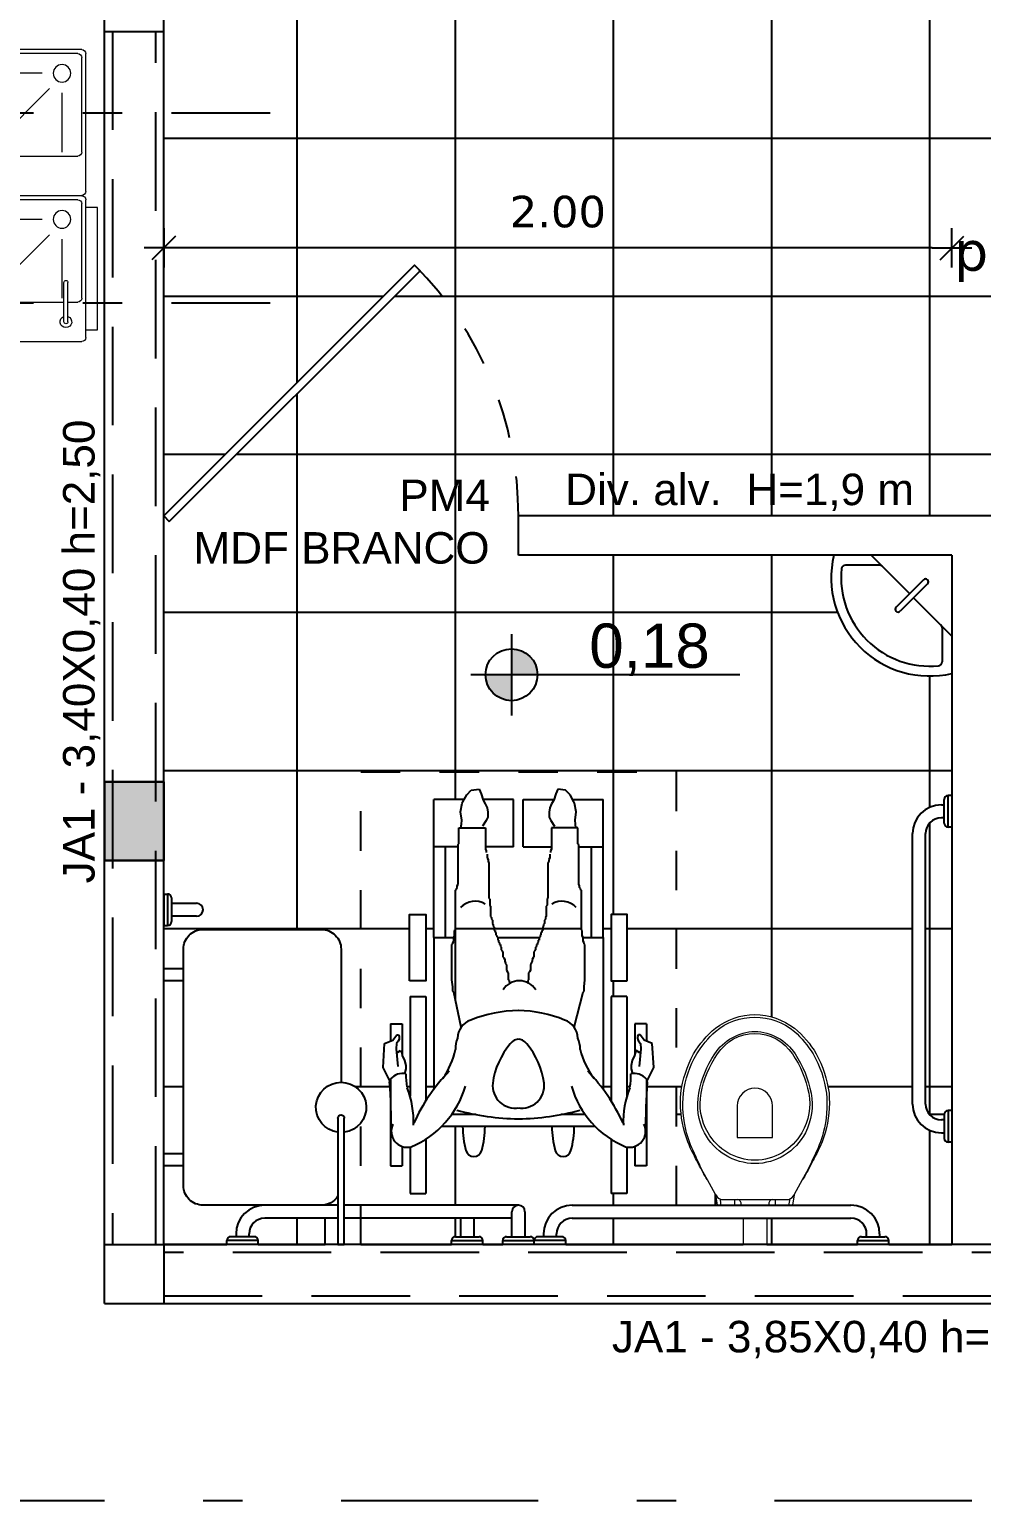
# Model space of a CAD drawing. Header units: inches. Extents: x -64 to 509, y -100 to 268.
# Drawn here: x -8.996 to -6.58, y 2.3 to 6.036 of the extents above; entities that cross this region are included whole.
import ezdxf
from ezdxf.enums import TextEntityAlignment as Align

# ---------------------------------------------------------------- set-up
doc = ezdxf.new("R2010")
doc.units = ezdxf.units.IN
doc.header["$MEASUREMENT"] = 0
doc.header["$PDMODE"] = 35
for name, pattern in [('DASHDOT', [1, 0.5, -0.25, 0, -0.25]), ('DASHDOT2', [0.5, 0.25, -0.125, 0, -0.125]), ('DASHDOTX2', [2, 1, -0.5, 0, -0.5]), ('HIDDEN', [0.375, 0.25, -0.125]), ('HIDDEN2', [0.1875, 0.125, -0.0625])]:
    doc.linetypes.add(name, pattern=pattern)
for name, color, linetype in [('A-01', 1, 'Continuous'), ('ARQ-CTA-1_050', 1, 'Continuous'), ('ARQ_PISO', 7, 'Continuous'), ('ARQ_REBOCO', 4, 'Continuous'), ('BL-SAN-01', 1, 'Continuous'), ('COBOGO', 2, 'Continuous'), ('EQUIP', 3, 'Continuous'), ('ESQUADRIA', 2, 'Continuous'), ('Nivel', 2, 'Continuous'), ('PROJ COBERTA', 8, 'DASHDOTX2'), ('PROJEÇÃO', 8, 'HIDDEN'), ('TXAMB', 2, 'Continuous')]:
    doc.layers.add(name, color=color, linetype=linetype)
for name, color, linetype, lineweight in [('BANHEIRO', 1, 'Continuous', 20), ('FO-Hachuras dos pilares', 9, 'Continuous', 5), ('FO-Pilares', 4, 'Continuous', 30), ('HAT', 8, 'Continuous', 15)]:
    doc.layers.add(name, color=color, linetype=linetype, lineweight=lineweight)
doc.styles.add('AMB100', font='verdana.ttf')
doc.styles.add('ARIAL', font='arial.ttf')
doc.styles.add('FNDE Texto Cota 0050', font='verdana.ttf', dxfattribs={"height": 0.08})
doc.styles.add('ROMANS', font='arial.ttf')
doc.dimstyles.new('FNDE 1-0050', dxfattribs={"dimscale": 5, "dimtxt": 0.08, "dimasz": 0.01, "dimexe": 0.15, "dimexo": 0.15, "dimgap": 0.01, "dimtad": 1, "dimzin": 1, "dimdsep": 46, "dimtxsty": 'FNDE Texto Cota 0050', "dimblk": 'tic', "dimcen": 0.015, "dimdle": 0.15, "dimse1": 1, "dimse2": 1, "dimclrd": 251, "dimclre": 251, "dimclrt": 256, "dimaunit": 1, "dimadec": 3, "dimazin": 0, "dimtfac": 1, "dimtix": 1, "dimtmove": 2, "dimatfit": 3, "dimldrblk": 'tic', "dimfxl": 0.15, "dimtvp": 1, "dimtolj": 1, "dimtzin": 0, "dimarcsym": 0})
pattern_1 = [(90, (-4.705, 2.95037), (-0.40125, 6e-17), []), (180, (-4.705, 2.95037), (-6e-17, -0.40125), [])]

# ---------------------------------------------------------------- blocks, each defined once
blk = doc.blocks.new('Chuveiro')
for p, q in [((-0.3926, 0.01), (0, 0.01)), ((0, 0.01), (0, -0.01)), ((0, -0.01), (-0.3926, -0.01))]:
    blk.add_line(p, q)
for centre, radius, start, end in [((-0.4259, 0), 0.078, 7.3661, 352.6339), ((-0.3926, 0), 0.01, 90, 270)]:
    blk.add_arc(centre, radius, start, end)
blk = doc.blocks.new('tic')
at = {"color": 251}
for p, q in [((0, -1), (0, 1)), ((-1, 0), (1, 0))]:
    blk.add_line(p, q, dxfattribs=at)
blk.add_line((-0.6, -0.6), (0.6, 0.6))
blk = doc.blocks.new('*D211')
at = {"layer": 'ARQ-CTA-1_050', "color": 251, "lineweight": -2, "transparency": 16777216}
blk.add_line((-9.6434, 4.8504), (-9.6434, 6.2504), dxfattribs=at)
at = {"layer": 'DEFPOINTS', "color": 0, "transparency": 16777216}
for p in [(-9.6434, 6.3004), (-8.6875, 6.3004), (-9.2075, 4.8004)]:
    blk.add_point(p, dxfattribs=at)
at = {"layer": 'ARQ-CTA-1_050', "color": 251, "lineweight": -2, "transparency": 16777216, "xscale": 0.05, "yscale": 0.05, "zscale": 0.05}
for p, rotation in [((-9.6434, 6.3004), 90), ((-9.6434, 4.8004), 270)]:
    blk.add_blockref('tic', p, dxfattribs=dict(at, rotation=rotation))
at = {"layer": 'ARQ-CTA-1_050', "transparency": 16777216, "insert": (-9.735, 5.5504), "char_height": 0.08, "attachment_point": 5, "rotation": 90, "style": 'FNDE Texto Cota 0050'}
blk.add_mtext('\\A1;1.50', dxfattribs=at)
blk = doc.blocks.new('*D213')
at = {"layer": 'ARQ-CTA-1_050', "color": 251, "lineweight": -2, "transparency": 16777216}
blk.add_line((-9.9178, 3.0004), (-9.9178, 6.2504), dxfattribs=at)
at = {"layer": 'DEFPOINTS', "color": 0, "transparency": 16777216}
for p in [(-9.9178, 6.3004), (-8.7852, 6.3004), (-9.2601, 2.9504)]:
    blk.add_point(p, dxfattribs=at)
at = {"layer": 'ARQ-CTA-1_050', "color": 251, "lineweight": -2, "transparency": 16777216, "xscale": 0.05, "yscale": 0.05, "zscale": 0.05}
for p, rotation in [((-9.9178, 6.3004), 90), ((-9.9178, 2.9504), 270)]:
    blk.add_blockref('tic', p, dxfattribs=dict(at, rotation=rotation))
at = {"layer": 'ARQ-CTA-1_050', "transparency": 16777216, "insert": (-10.0095, 4.6254), "char_height": 0.08, "attachment_point": 5, "rotation": 90, "style": 'FNDE Texto Cota 0050'}
blk.add_mtext('\\A1;3.35', dxfattribs=at)
blk = doc.blocks.new('corte')
at = {"layer": 'A-01', "color": 4, "linetype": 'DASHDOT2', "ltscale": 2}
blk.add_line((0, -6.1383), (0, -0.4904), dxfattribs=at)
blk = doc.blocks.new('COTA')
at = {"layer": 'HAT'}
h = blk.add_hatch(color=256, dxfattribs=at)
h.paths.add_polyline_path([(0.2256, 0, 0.414214), (0.1378, 0.0878), (0.1378, 0)])
h.paths.add_polyline_path([(0.1378, 0), (0.05, 0, 0.414214), (0.1378, -0.0878)])
at = {"layer": 'Nivel'}
for p, q in [((0.1378, 0.1378), (0.1378, -0.1378)), ((0.9105, 0), (0, 0))]:
    blk.add_line(p, q, dxfattribs=at)
blk.add_circle((0.1378, 0), 0.0878, dxfattribs=at)
blk = doc.blocks.new('A$C164B22D6')
for p, q in [((-0.35, 0.27), (0, 0.27)), ((0.021, 0.27), (0.371, 0.27)), ((-0.36, 0.01), (-0.36, 0.26)), ((-0.35, 0.02), (-0.35, 0.25)), ((-0.34, 0.26), (-0.1, 0.26)), ((-0.3, 0.11), (-0.3, 0.25)), ((-0.1196, 0.233), (-0.261, 0.0916)), ((-0.09, 0.25), (-0.09, 0.02)), ((-0.07, 0.2286), (-0.07, 0.2114)), ((-0.0687, 0.2296), (-0.0534, 0.2245)), ((0.01, 0.26), (0.01, 0.01)), ((0.011, 0.01), (0.011, 0.26)), ((0.021, 0.02), (0.021, 0.25)), ((0.031, 0.26), (0.271, 0.26)), ((0.071, 0.11), (0.071, 0.25)), ((0.2514, 0.233), (0.11, 0.0916)), ((0.281, 0.25), (0.281, 0.055)), ((0.301, 0.2286), (0.301, 0.2114)), ((0.3023, 0.2296), (0.3176, 0.2245)), ((0.381, 0.26), (0.381, 0.01)), ((-0.0534, 0.2155), (-0.0687, 0.2104)), ((0.3176, 0.2155), (0.3023, 0.2104)), ((-0.1, 0.06), (-0.25, 0.06)), ((0.271, 0.06), (0.121, 0.06)), ((0.331, 0.055), (0.231, 0.055)), ((0.331, 0.045), (0.231, 0.045)), ((0.281, 0.045), (0.281, 0.02)), ((0, 0), (-0.35, 0)), ((-0.1, 0.01), (-0.34, 0.01)), ((0.041, 0), (0.021, 0)), ((0.271, 0.01), (0.031, 0.01)), ((0.041, -0.03), (0.041, 0)), ((0.351, 0), (0.041, 0)), ((0.371, 0), (0.351, 0)), ((0.351, 0), (0.351, -0.03)), ((0.351, -0.03), (0.041, -0.03))]:
    blk.add_line(p, q)
for centre, radius in [((-0.04, 0.22), 0.0142), ((-0.04, 0.22), 0.00596), ((0.331, 0.22), 0.0142), ((0.331, 0.22), 0.00596), ((-0.3, 0.06), 0.0223), ((0.071, 0.06), 0.0223)]:
    blk.add_circle(centre, radius)
for centre, radius, start, end in [((-0.35, 0.26), 0.01, 90, 180), ((0, 0.26), 0.01, 0, 90), ((0.021, 0.26), 0.01, 90, 180), ((0.371, 0.26), 0.01, 0, 90), ((-0.34, 0.25), 0.01, 90, 180), ((-0.1, 0.25), 0.01, 0, 90), ((-0.069, 0.2286), 0.001, 71.5651, 180), ((0.031, 0.25), 0.01, 90, 180), ((0.271, 0.25), 0.01, 0, 90), ((0.302, 0.2286), 0.001, 71.5651, 180), ((-0.069, 0.2114), 0.001, 180, 288.4349), ((0.302, 0.2114), 0.001, 180, 288.4349), ((0.231, 0.05), 0.005, 90, 270), ((0.331, 0.05), 0.0147, 199.9134, 160.0866), ((0.331, 0.05), 0.00499, 270, 90), ((-0.35, 0.01), 0.01, 180, 270), ((-0.34, 0.02), 0.01, 180, 270), ((-0.1, 0.02), 0.01, 270, 0), ((0, 0.01), 0.01, 270, 0), ((0.021, 0.01), 0.01, 180, 270), ((0.031, 0.02), 0.01, 180, 270), ((0.271, 0.02), 0.01, 270, 0), ((0.371, 0.01), 0.01, 270, 0)]:
    blk.add_arc(centre, radius, start, end)
blk = doc.blocks.new('*D629')
at = {"layer": 'ARQ-CTA-1_050', "color": 251, "lineweight": -2, "transparency": 16777216}
blk.add_line((-6.705, 5.4808), (-8.605, 5.4808), dxfattribs=at)
at = {"layer": 'DEFPOINTS', "color": 0, "transparency": 16777216}
for p in [(-8.655, 5.4808), (-8.655, 4.7004), (-6.655, 4.7004)]:
    blk.add_point(p, dxfattribs=at)
at = {"layer": 'ARQ-CTA-1_050', "color": 251, "lineweight": -2, "transparency": 16777216, "xscale": 0.05, "yscale": 0.05, "zscale": 0.05, "rotation": 180}
blk.add_blockref('tic', (-8.655, 5.4808), dxfattribs=at)
at = {"layer": 'ARQ-CTA-1_050', "color": 251, "lineweight": -2, "transparency": 16777216, "xscale": 0.05, "yscale": 0.05, "zscale": 0.05}
blk.add_blockref('tic', (-6.655, 5.4808), dxfattribs=at)
at = {"layer": 'ARQ-CTA-1_050', "transparency": 16777216, "insert": (-7.655, 5.5725), "char_height": 0.08, "attachment_point": 5, "style": 'FNDE Texto Cota 0050'}
blk.add_mtext('\\A1;2.00', dxfattribs=at)

msp = doc.modelspace()

# ---------------------------------------------------------------- hatches: boundary and pattern name
at = {"layer": 'ARQ_PISO'}
h = msp.add_hatch(dxfattribs=at)
h.set_pattern_fill('ANSI37', color=252, scale=3.21, angle=45)
h.set_pattern_definition(pattern_1)
edge = h.paths.add_edge_path()
edge.add_line((-3.105, 5.4504), (-2.455, 5.4504))
edge.add_line((-2.455, 5.4504), (-2.455, 5.3504))
edge.add_line((-2.455, 5.3504), (-2.005, 5.3504))
edge.add_line((-2.005, 5.3504), (-2.005, 2.9504))
edge.add_line((-2.005, 2.9504), (-0.755, 2.9504))
edge.add_line((-0.755, 2.9504), (-0.755, 6.3004))
edge.add_line((-0.755, 6.3004), (-8.655, 6.3004))
edge.add_line((-8.655, 6.3004), (-8.655, 4.8004))
edge.add_line((-8.655, 4.8004), (-8.0186, 5.4368))
edge.add_line((-8.0186, 5.4368), (-8.0044, 5.4226))
edge.add_line((-8.0044, 5.4226), (-8.0046, 5.4225))
edge.add_arc((-8.655, 4.8004), 0.9, 0, 43.7267, ccw=False)
edge.add_line((-7.755, 4.8004), (-6.555, 4.8004))
edge.add_line((-6.555, 4.8004), (-6.555, 4.4504))
edge.add_line((-6.555, 4.4504), (-6.355, 4.4504))
edge.add_line((-6.355, 4.4504), (-6.355, 4.3504))
edge.add_arc((-5.9233, 4.3538), 0.4317, 180.4501, 230.9595)
edge.add_line((-6.1952, 4.0184), (-5.755, 4.4587))
edge.add_line((-5.755, 4.4587), (-5.755, 4.4504))
edge.add_line((-5.755, 4.4504), (-5.635, 4.4504))
edge.add_line((-5.635, 4.4504), (-5.6408, 4.4445))
edge.add_line((-5.6408, 4.4445), (-5.2148, 4.0184))
edge.add_arc((-5.4867, 4.3538), 0.4317, 309.0405, 360.4501)
edge.add_line((-5.055, 4.3572), (-5.055, 4.4504))
edge.add_line((-5.055, 4.4504), (-4.855, 4.4504))
edge.add_line((-4.855, 4.4504), (-4.855, 5.2504))
edge.add_line((-4.855, 5.2504), (-4.705, 5.2504))
edge.add_line((-4.705, 5.2504), (-4.705, 2.9504))
edge.add_line((-4.705, 2.9504), (-4.655, 2.9504))
edge.add_line((-4.655, 2.9504), (-4.655, 3.786))
edge.add_line((-4.655, 3.786), (-4.615, 3.786))
edge.add_line((-4.615, 3.786), (-4.615, 3.7858))
edge.add_arc((-4.635, 2.9058), 0.8802, 2.9021, 88.698, ccw=False)
edge.add_line((-3.7559, 2.9504), (-3.105, 2.9504))
edge.add_line((-3.105, 2.9504), (-3.105, 5.4504))
h = msp.add_hatch(dxfattribs=at)
h.set_pattern_fill('ANSI37', color=252, scale=3.21, angle=45)
h.set_pattern_definition(pattern_1)
edge = h.paths.add_edge_path()
edge.add_line((-8.0046, 5.4225), (-8.6267, 4.8004))
edge.add_line((-8.6267, 4.8004), (-7.755, 4.8004))
edge.add_arc((-8.6566, 4.8), 0.9016, 0.0201, 43.6716)
h = msp.add_hatch(dxfattribs=at)
h.set_pattern_fill('ANSI37', color=252, scale=3.21, angle=45)
h.set_pattern_definition(pattern_1)
h.paths.add_polyline_path([(-6.655, 4.4004, -0.555635), (-6.955, 4.7004), (-7.755, 4.7004), (-7.755, 4.8004), (-8.6267, 4.8004), (-8.6408, 4.7862), (-8.655, 4.8004), (-8.655, 3.8404), (-8.645, 3.8404, -0.414214), (-8.635, 3.8304), (-8.635, 3.8169), (-8.5715, 3.8169, -1), (-8.5715, 3.7839), (-8.635, 3.7839), (-8.635, 3.7704, -0.414214), (-8.645, 3.7604), (-8.655, 3.7604), (-8.655, 3.6504), (-8.605, 3.6504), (-8.605, 3.7004, -0.414214), (-8.555, 3.7504), (-8.255, 3.7504, -0.414214), (-8.205, 3.7004), (-8.205, 3.3624, -0.229147), (-8.155, 3.3382), (-8.155, 4.1504), (-7.355, 4.1504), (-7.355, 3.2804), (-7.3421, 3.2804, -0.047621), (-7.343, 3.3344, -0.095425), (-7.3105, 3.4344, -0.091656), (-7.255, 3.4999, -0.16072), (-7.155, 3.5344, -0.16072), (-7.055, 3.4999, -0.091656), (-6.9995, 3.4344, -0.095425), (-6.967, 3.3344, -0.089116), (-6.977, 3.2344, -0.056836), (-7.002, 3.1744, -0.0196), (-7.023, 3.1344, -0.036783), (-7.035, 3.1144), (-7.0554, 3.0776, 0.085843), (-7.0557, 3.0767), (-7.0597, 3.0504), (-6.9115, 3.0504, -0.414214), (-6.8385, 2.9774), (-6.8385, 2.9704), (-6.825, 2.9704, -0.414214), (-6.815, 2.9604), (-6.815, 2.9504), (-6.655, 2.9504), (-6.655, 3.2104), (-6.665, 3.2104, -0.414214), (-6.675, 3.2204), (-6.675, 3.2339), (-6.682, 3.2339, -0.414214), (-6.755, 3.3069), (-6.755, 3.9939, -0.414214), (-6.682, 4.0669), (-6.675, 4.0669), (-6.675, 4.0804, -0.414214), (-6.665, 4.0904), (-6.655, 4.0904)])
h.paths.add_polyline_path([(-7.8385, 4.3971, -1), (-7.7068, 4.3971, -1)], flags=16)
h.paths.add_polyline_path([(-8.605, 3.6204), (-8.655, 3.6204), (-8.655, 3.1804), (-8.605, 3.1804)])
h.paths.add_polyline_path([(-8.3985, 3.0504), (-8.555, 3.0504, -0.414214), (-8.605, 3.1004), (-8.605, 3.1504), (-8.655, 3.1504), (-8.655, 2.9504), (-8.495, 2.9504), (-8.495, 2.9604, -0.414214), (-8.485, 2.9704), (-8.4715, 2.9704), (-8.4715, 2.9774, -0.414214)])
h.paths.add_polyline_path([(-8.245, 3.0174), (-8.3985, 3.0174, 0.414214), (-8.4385, 2.9774), (-8.4385, 2.9704), (-8.425, 2.9704, -0.414214), (-8.415, 2.9604), (-8.415, 2.9504), (-8.245, 2.9504)], flags=17)
h.paths.add_polyline_path([(-7.9015, 3.0174), (-8.155, 3.0174), (-8.155, 2.9504), (-7.925, 2.9504), (-7.925, 2.9604, -0.414214), (-7.915, 2.9704), (-7.9015, 2.9704)], flags=17)
h.paths.add_polyline_path([(-7.7715, 3.0174), (-7.8685, 3.0174), (-7.8685, 2.9704), (-7.855, 2.9704, -0.414214), (-7.845, 2.9604), (-7.845, 2.9504), (-7.795, 2.9504), (-7.795, 2.9604, -0.414214), (-7.785, 2.9704), (-7.7715, 2.9704)], flags=17)
h.paths.add_polyline_path([(-7.355, 3.0174), (-7.6185, 3.0174, 0.414214), (-7.6585, 2.9774), (-7.6585, 2.9704), (-7.645, 2.9704, -0.414214), (-7.635, 2.9604), (-7.635, 2.9504), (-7.355, 2.9504)], flags=17)
h.paths.add_polyline_path([(-7.185, 3.0174), (-7.355, 3.0174), (-7.355, 2.9504), (-7.185, 2.9504)], flags=17)
h.paths.add_polyline_path([(-6.885, 2.9704), (-6.8715, 2.9704), (-6.8715, 2.9774, 0.414214), (-6.9115, 3.0174), (-7.125, 3.0174), (-7.125, 2.9504), (-6.895, 2.9504), (-6.895, 2.9604, -0.414214)], flags=17)
h.paths.add_polyline_path([(-6.655, 4.0104), (-6.665, 4.0104, -0.414214), (-6.675, 4.0204), (-6.675, 4.0339), (-6.682, 4.0339, 0.414214), (-6.722, 3.9939), (-6.722, 3.3069, 0.183042), (-6.7119, 3.2804), (-6.675, 3.2804, -0.414214), (-6.665, 3.2904), (-6.655, 3.2904)], flags=17)
h.paths.add_polyline_path([(-7.355, 4.1504), (-8.155, 4.1504), (-8.155, 3.3382, -0.347989), (-8.155, 3.259), (-8.155, 3.0504), (-7.755, 3.0504, -0.414214), (-7.7385, 3.0339), (-7.7385, 2.9704), (-7.725, 2.9704, -0.414214), (-7.715, 2.9604, -0.414214), (-7.705, 2.9704), (-7.6915, 2.9704), (-7.6915, 2.9774, -0.414214), (-7.6185, 3.0504), (-7.355, 3.0504)], flags=17)
h.paths.add_polyline_path([(-7.479, 3.7888), (-7.479, 3.6203), (-7.5199, 3.6203), (-7.5199, 3.7888)], flags=16)
h.paths.add_polyline_path([(-7.54, 3.7304), (-7.54, 3.3444, -0.019266), (-7.52, 3.3152), (-7.52, 3.5804), (-7.48, 3.5804), (-7.48, 3.3269, -0.025894), (-7.4723, 3.3493, 0.057631), (-7.4696, 3.3837, -0.024734), (-7.4657, 3.3844), (-7.4689, 3.3965), (-7.4691, 3.405), (-7.4662, 3.4173), (-7.4603, 3.4303), (-7.46, 3.4317), (-7.46, 3.5104), (-7.43, 3.5104), (-7.43, 3.4666), (-7.4155, 3.4611), (-7.4114, 3.3998), (-7.4283, 3.3663, -0.066321), (-7.4282, 3.3636, 0.003892), (-7.43, 3.3345), (-7.43, 3.1504), (-7.46, 3.1504), (-7.46, 3.1995, -0.124437), (-7.48, 3.1978), (-7.48, 3.0804), (-7.52, 3.0804), (-7.52, 3.2179, -0.053893), (-7.5602, 3.2504), (-7.6133, 3.2504, -0.064196), (-7.6217, 3.1894, -0.338307), (-7.6418, 3.1741, -0.338307), (-7.6619, 3.1894, -0.064196), (-7.6703, 3.2504), (-7.8397, 3.2504, -0.064196), (-7.8481, 3.1894, -0.338307), (-7.8682, 3.1741, -0.338307), (-7.8882, 3.1894, -0.064196), (-7.8967, 3.2504), (-7.9497, 3.2504, -0.053893), (-7.99, 3.2179), (-7.99, 3.0804), (-8.03, 3.0804), (-8.03, 3.1978, -0.124437), (-8.05, 3.1995), (-8.05, 3.1504), (-8.08, 3.1504), (-8.08, 3.3345, 0.003892), (-8.0818, 3.3636, -0.066321), (-8.0816, 3.3663), (-8.0986, 3.3998), (-8.0945, 3.4611), (-8.08, 3.4666), (-8.08, 3.5104), (-8.05, 3.5104), (-8.05, 3.4317), (-8.0497, 3.4303), (-8.0438, 3.4173), (-8.0409, 3.405), (-8.041, 3.3965), (-8.0442, 3.3844, -0.024734), (-8.0404, 3.3837, 0.057631), (-8.0377, 3.3493, -0.025894), (-8.03, 3.3269), (-8.03, 3.5804), (-7.99, 3.5804), (-7.99, 3.3152, -0.019266), (-7.97, 3.3444), (-7.97, 3.7304), (-7.97, 4.0804), (-7.8926, 4.0804), (-7.8863, 4.092), (-7.8747, 4.1041), (-7.8547, 4.1062), (-7.8495, 4.0945), (-7.8449, 4.0804), (-7.7673, 4.0804), (-7.7673, 3.9604), (-7.8388, 3.9604), (-7.8388, 4.0082), (-7.9058, 4.0084), (-7.9058, 3.9681), (-7.908, 3.9659), (-7.908, 3.8656), (-7.9102, 3.8612), (-7.9102, 3.8567), (-7.9125, 3.8545), (-7.9125, 3.8522), (-7.9147, 3.85), (-7.9147, 3.7497), (-7.9169, 3.7475), (-7.9169, 3.7341), (-7.9192, 3.7297), (-7.9192, 3.7208), (-7.9214, 3.7163), (-7.9214, 3.7141), (-7.9236, 3.7119), (-7.9236, 3.6227), (-7.9214, 3.6049), (-7.9214, 3.5937), (-7.9192, 3.5915), (-7.9003, 3.5022, -0.155212), (-7.876, 3.5203, -0.09273), (-7.755, 3.5445, -0.095589), (-7.6378, 3.5203, -0.155212), (-7.6135, 3.5022), (-7.5908, 3.5915), (-7.5886, 3.5937), (-7.5886, 3.6049), (-7.5864, 3.6227), (-7.5864, 3.7119), (-7.5886, 3.7141), (-7.5886, 3.7163), (-7.5908, 3.7208), (-7.5908, 3.7297), (-7.593, 3.7341), (-7.593, 3.7475), (-7.5953, 3.7497), (-7.5953, 3.85), (-7.5975, 3.8522), (-7.5975, 3.8545), (-7.5997, 3.8567), (-7.5997, 3.8612), (-7.602, 3.8656), (-7.602, 3.9659), (-7.6042, 3.9681), (-7.6042, 4.0084), (-7.6711, 4.0082), (-7.6711, 3.9604), (-7.7427, 3.9604), (-7.7427, 4.0804), (-7.6651, 4.0804), (-7.6605, 4.0945), (-7.6552, 4.1062), (-7.6353, 4.1041), (-7.6237, 4.092), (-7.6173, 4.0804), (-7.54, 4.0804)], flags=16)
h.paths.add_polyline_path([(-7.7024, 3.7297), (-7.7024, 3.723), (-7.7046, 3.723), (-7.7046, 3.7185), (-7.7068, 3.7163), (-7.7068, 3.7119), (-7.7091, 3.7119), (-7.7091, 3.7074), (-7.7113, 3.7052), (-7.7113, 3.6985), (-7.7135, 3.6963), (-7.7157, 3.694), (-7.7157, 3.6807), (-7.718, 3.6784), (-7.7202, 3.674), (-7.7202, 3.6695), (-7.7224, 3.6651), (-7.7224, 3.6628), (-7.7247, 3.6606), (-7.7247, 3.6472), (-7.7269, 3.6428), (-7.7291, 3.6405), (-7.7291, 3.6227), (-7.7314, 3.6205), (-7.7314, 3.6154, 0.242926), (-7.7765, 3.6139), (-7.7786, 3.616), (-7.7786, 3.6205), (-7.7808, 3.6227), (-7.7808, 3.6405), (-7.7831, 3.6428), (-7.7853, 3.6472), (-7.7853, 3.6606), (-7.7875, 3.6628), (-7.7875, 3.6651), (-7.7898, 3.6695), (-7.7898, 3.674), (-7.792, 3.6784), (-7.7942, 3.6807), (-7.7942, 3.694), (-7.7965, 3.6963), (-7.7987, 3.6985), (-7.7987, 3.7052), (-7.8009, 3.7074), (-7.8009, 3.7119), (-7.8031, 3.7119), (-7.8031, 3.7163), (-7.8054, 3.7185), (-7.8054, 3.723), (-7.8076, 3.723), (-7.8076, 3.7297), (-7.8083, 3.7304), (-7.7001, 3.7304), (-7.7001, 3.7319)], flags=16)
h.paths.add_polyline_path([(-7.7341, 3.4602, -0.141102), (-7.6897, 3.3602, -0.488968), (-7.755, 3.2972, -0.488968), (-7.8203, 3.3602, -0.141102), (-7.7759, 3.4602, -0.227387), (-7.755, 3.4717, -0.227387)], flags=0)
h.paths.add_polyline_path([(-7.9901, 3.7888), (-7.9901, 3.6203), (-8.031, 3.6203), (-8.031, 3.7888)], flags=16)
h.paths.add_polyline_path([(-7.6092, 4.3586), (-7.2357, 4.3586), (-7.2357, 4.5614), (-7.6092, 4.5614)], flags=24)
at = {"layer": 'FO-Hachuras dos pilares', "linetype": 'Continuous'}
msp.add_hatch(color=256, dxfattribs=at).paths.add_polyline_path([(-8.805, 3.9254), (-8.73, 3.9254), (-8.655, 3.9254), (-8.655, 4.0254), (-8.655, 4.1254), (-8.73, 4.1254), (-8.805, 4.1254), (-8.805, 4.0254), (-8.805, 3.9254)])

# ---------------------------------------------------------------- linework, layer by layer
at = {"layer": 'ARQ_PISO', "color": 252}
for p, q in [((-7.3421, 3.2804), (-7.355, 3.2804)), ((-6.675, 3.2804), (-6.7119, 3.2804)), ((-7.255, 3.0504), (-7.255, 3.0783)), ((-8.245, 2.9504), (-8.245, 3.0174))]:
    msp.add_line(p, q, dxfattribs=at)
at = {"layer": 'ARQ_REBOCO', "ltscale": 10}
for p, q in [((-8.655, 2.9504), (-8.655, 6.3004)), ((-8.805, 2.8004), (-8.805, 6.2504)), ((-4.855, 2.9504), (-8.655, 2.9504)), ((-8.805, 2.8004), (-4.705, 2.8004))]:
    msp.add_line(p, q, dxfattribs=at)
at = {"layer": 'ARQ_REBOCO', "color": 3, "ltscale": 10}
for p, q in [((-7.755, 4.7004), (-7.755, 4.8004)), ((-6.555, 4.8004), (-7.755, 4.8004)), ((-6.655, 4.7004), (-7.755, 4.7004)), ((-6.655, 4.7004), (-6.655, 2.9504))]:
    msp.add_line(p, q, dxfattribs=at)
at = {"layer": 'BANHEIRO'}
for p, q in [((-7.185, 3.0174), (-7.185, 2.9504)), ((-7.125, 3.0174), (-7.125, 2.9504))]:
    msp.add_line(p, q, dxfattribs=at)
for points in [[(-7.2503, 3.0504), (-7.2543, 3.0767, 0.047116), (-7.2544, 3.0772, 0.044891), (-7.2546, 3.0777), (-7.275, 3.1144, -0.036783), (-7.287, 3.1344, -0.0196), (-7.308, 3.1744, -0.056836), (-7.333, 3.2344, -0.089116), (-7.343, 3.3344, -0.095425), (-7.3105, 3.4344, -0.091656), (-7.255, 3.4999, -0.16072), (-7.155, 3.5344, -0.16072), (-7.055, 3.4999, -0.091656), (-6.9995, 3.4344, -0.095425), (-6.967, 3.3344, -0.089116), (-6.977, 3.2344, -0.056836), (-7.002, 3.1744, -0.0196), (-7.023, 3.1344, -0.036783), (-7.035, 3.1144), (-7.0553, 3.0777, 0.044891), (-7.0556, 3.0772, 0.047116), (-7.0557, 3.0767), (-7.0597, 3.0504)], [(-7.275, 3.1144), (-7.286, 3.1344, -0.0204), (-7.305, 3.1744, -0.050595), (-7.3285, 3.2344, -0.089432), (-7.3365, 3.3344, -0.098712), (-7.3025, 3.4344, -0.072481), (-7.255, 3.4914, -0.182574), (-7.155, 3.5274, -0.182574), (-7.055, 3.4914, -0.072481), (-7.0075, 3.4344, -0.098712), (-6.9735, 3.3344, -0.089432), (-6.9815, 3.2344, -0.050595), (-7.005, 3.1744, -0.0204), (-7.024, 3.1344), (-7.035, 3.1144)], [(-7.2544, 3.0772), (-7.2528, 3.0744, 0.269143), (-7.2355, 3.0644), (-7.0745, 3.0644, 0.269143), (-7.0571, 3.0744), (-7.0556, 3.0772)], [(-7.2403, 3.0504, -0.039426), (-7.2427, 3.0657)], [(-7.19, 3.0504), (-7.19, 3.0544, 0.414214), (-7.2, 3.0644)], [(-7.11, 3.0644, 0.414214), (-7.12, 3.0544), (-7.12, 3.0504)], [(-7.0673, 3.0657, -0.039426), (-7.0697, 3.0504, -0.039426)]]:
    msp.add_lwpolyline(points, format="xyb", dxfattribs=at)
for points in [[(-7.155, 3.4914, -0.247323), (-7.053, 3.4344, -0.098952), (-7.0125, 3.3344, -0.167831), (-7.027, 3.2344, -0.278895), (-7.155, 3.1559, -0.278895), (-7.283, 3.2344, -0.167831), (-7.2975, 3.3344, -0.098952), (-7.257, 3.4344, -0.247323)], [(-7.274, 3.2344, -0.185303), (-7.2915, 3.3344, -0.106842), (-7.25, 3.4344, -0.250606), (-7.155, 3.4864, -0.250606), (-7.06, 3.4344, -0.106842), (-7.0185, 3.3344, -0.185303), (-7.036, 3.2344, -0.264523), (-7.155, 3.1644, -0.264523)], [(-7.2, 3.3024), (-7.2, 3.2224), (-7.11, 3.2224), (-7.11, 3.3024, 1)]]:
    msp.add_lwpolyline(points, format="xyb", close=True, dxfattribs=at)
for points in [[(-7.206, 3.0504), (-7.206, 3.0644)], [(-7.104, 3.0644), (-7.104, 3.0504)]]:
    msp.add_lwpolyline(points, dxfattribs=at)
at = {"layer": 'BL-SAN-01'}
for p, q in [((-7.97, 3.7304), (-7.97, 4.0804)), ((-7.8926, 4.0804), (-7.97, 4.0804)), ((-7.8974, 4.0707), (-7.8958, 4.0746)), ((-7.8958, 4.0746), (-7.8863, 4.092)), ((-7.8863, 4.092), (-7.8747, 4.1041)), ((-7.8747, 4.1041), (-7.8547, 4.1062)), ((-7.8547, 4.1062), (-7.8495, 4.0945)), ((-7.8495, 4.0945), (-7.8445, 4.079)), ((-7.7673, 4.0804), (-7.8449, 4.0804)), ((-7.8445, 4.079), (-7.8391, 4.0691)), ((-7.7673, 3.9604), (-7.7673, 4.0804)), ((-7.7427, 3.9604), (-7.7427, 4.0804)), ((-7.7427, 4.0804), (-7.6651, 4.0804)), ((-7.6655, 4.079), (-7.6708, 4.0691)), ((-7.6605, 4.0945), (-7.6655, 4.079)), ((-7.6552, 4.1062), (-7.6605, 4.0945)), ((-7.6353, 4.1041), (-7.6552, 4.1062)), ((-7.6237, 4.092), (-7.6353, 4.1041)), ((-7.6142, 4.0746), (-7.6237, 4.092)), ((-7.6173, 4.0804), (-7.54, 4.0804)), ((-7.6126, 4.0707), (-7.6142, 4.0746)), ((-7.54, 3.7304), (-7.54, 4.0804)), ((-7.9017, 4.0487), (-7.8974, 4.0707)), ((-7.899, 4.0278), (-7.9017, 4.0487)), ((-7.8391, 4.0691), (-7.8347, 4.059)), ((-7.8329, 4.0353), (-7.8368, 4.0268)), ((-7.8347, 4.059), (-7.8327, 4.0482)), ((-7.8327, 4.0482), (-7.8329, 4.0353)), ((-7.6753, 4.059), (-7.6773, 4.0482)), ((-7.6773, 4.0482), (-7.6771, 4.0353)), ((-7.6771, 4.0353), (-7.6732, 4.0268)), ((-7.6708, 4.0691), (-7.6753, 4.059)), ((-7.6083, 4.0487), (-7.6126, 4.0707)), ((-7.611, 4.0278), (-7.6083, 4.0487)), ((-7.9058, 3.9681), (-7.9058, 4.0084)), ((-7.9058, 4.0084), (-7.8388, 4.0082)), ((-7.901, 4.0084), (-7.8998, 4.018)), ((-7.8998, 4.018), (-7.899, 4.0278)), ((-7.8368, 4.0268), (-7.8462, 4.0125)), ((-7.8388, 4.0082), (-7.8388, 3.9547)), ((-7.6732, 4.0268), (-7.6638, 4.0125)), ((-7.6042, 4.0084), (-7.6711, 4.0082)), ((-7.6711, 4.0082), (-7.6711, 3.9547)), ((-7.6102, 4.018), (-7.611, 4.0278)), ((-7.609, 4.0084), (-7.6102, 4.018)), ((-7.6042, 3.9681), (-7.6042, 4.0084)), ((-7.908, 3.9604), (-7.97, 3.9604)), ((-7.94, 3.7304), (-7.94, 3.9604)), ((-7.908, 3.9659), (-7.9058, 3.9681)), ((-7.908, 3.8656), (-7.908, 3.9659)), ((-7.7673, 3.9604), (-7.8388, 3.9604)), ((-7.7427, 3.9604), (-7.6711, 3.9604)), ((-7.602, 3.9659), (-7.6042, 3.9681)), ((-7.602, 3.8656), (-7.602, 3.9659)), ((-7.602, 3.9604), (-7.54, 3.9604)), ((-7.57, 3.7304), (-7.57, 3.9604)), ((-7.8388, 3.9547), (-7.8366, 3.9503)), ((-7.8366, 3.9503), (-7.8366, 3.9458)), ((-7.8344, 3.9414), (-7.8344, 3.9325)), ((-7.8344, 3.9325), (-7.8321, 3.928)), ((-7.8321, 3.928), (-7.8321, 3.9236)), ((-7.8321, 3.9236), (-7.8299, 3.9191)), ((-7.6778, 3.9236), (-7.6801, 3.9191)), ((-7.6756, 3.9325), (-7.6778, 3.928)), ((-7.6778, 3.928), (-7.6778, 3.9236)), ((-7.6756, 3.9414), (-7.6756, 3.9325)), ((-7.6711, 3.9547), (-7.6734, 3.9503)), ((-7.6734, 3.9503), (-7.6734, 3.9458)), ((-7.8299, 3.9191), (-7.8299, 3.83)), ((-7.6801, 3.9191), (-7.6801, 3.83)), ((-7.9147, 3.85), (-7.9125, 3.8522)), ((-7.9147, 3.7497), (-7.9147, 3.85)), ((-7.9125, 3.8545), (-7.9102, 3.8567)), ((-7.9125, 3.8522), (-7.9125, 3.8545)), ((-7.9102, 3.8612), (-7.908, 3.8656)), ((-7.9102, 3.8567), (-7.9102, 3.8612)), ((-7.5997, 3.8612), (-7.602, 3.8656)), ((-7.5997, 3.8567), (-7.5997, 3.8612)), ((-7.5975, 3.8545), (-7.5997, 3.8567)), ((-7.5975, 3.8522), (-7.5975, 3.8545)), ((-7.5953, 3.85), (-7.5975, 3.8522)), ((-7.5953, 3.7497), (-7.5953, 3.85)), ((-7.8299, 3.83), (-7.8277, 3.8277)), ((-7.8277, 3.8277), (-7.8277, 3.8121)), ((-7.8277, 3.8121), (-7.8255, 3.8099)), ((-7.6823, 3.8121), (-7.6845, 3.8099)), ((-7.6801, 3.83), (-7.6823, 3.8277)), ((-7.6823, 3.8277), (-7.6823, 3.8121)), ((-7.8255, 3.8099), (-7.8255, 3.7832)), ((-7.8255, 3.7832), (-7.8232, 3.7809)), ((-7.8232, 3.7809), (-7.8232, 3.7765)), ((-7.8232, 3.7765), (-7.821, 3.7742)), ((-7.821, 3.7742), (-7.821, 3.7653)), ((-7.6867, 3.7765), (-7.689, 3.7742)), ((-7.689, 3.7742), (-7.689, 3.7653)), ((-7.6845, 3.7832), (-7.6867, 3.7809)), ((-7.6867, 3.7809), (-7.6867, 3.7765)), ((-7.6845, 3.8099), (-7.6845, 3.7832)), ((-7.9169, 3.7475), (-7.9147, 3.7497)), ((-7.9169, 3.7341), (-7.9169, 3.7475)), ((-7.821, 3.7653), (-7.8188, 3.7631)), ((-7.8188, 3.7631), (-7.8188, 3.7586)), ((-7.8188, 3.7586), (-7.8165, 3.7564)), ((-7.8165, 3.7564), (-7.8165, 3.7475)), ((-7.8165, 3.7475), (-7.8143, 3.7475)), ((-7.8143, 3.7475), (-7.8143, 3.7431)), ((-7.8143, 3.7431), (-7.8121, 3.7431)), ((-7.8121, 3.7431), (-7.8121, 3.7364)), ((-7.8121, 3.7364), (-7.8098, 3.7341)), ((-7.6979, 3.7364), (-7.7001, 3.7341)), ((-7.6957, 3.7431), (-7.6979, 3.7431)), ((-7.6979, 3.7431), (-7.6979, 3.7364)), ((-7.6934, 3.7475), (-7.6957, 3.7475)), ((-7.6957, 3.7475), (-7.6957, 3.7431)), ((-7.6912, 3.7586), (-7.6934, 3.7564)), ((-7.6934, 3.7564), (-7.6934, 3.7475)), ((-7.689, 3.7653), (-7.6912, 3.7631)), ((-7.6912, 3.7631), (-7.6912, 3.7586)), ((-7.593, 3.7475), (-7.5953, 3.7497)), ((-7.593, 3.7341), (-7.593, 3.7475)), ((-7.97, 3.7304), (-7.97, 3.3444)), ((-7.97, 3.7304), (-7.9188, 3.7304)), ((-7.9236, 3.7119), (-7.9214, 3.7141)), ((-7.9236, 3.6227), (-7.9236, 3.7119)), ((-7.9214, 3.7163), (-7.9192, 3.7208)), ((-7.9214, 3.7141), (-7.9214, 3.7163)), ((-7.9192, 3.7297), (-7.9169, 3.7341)), ((-7.9192, 3.7208), (-7.9192, 3.7297)), ((-7.8098, 3.7341), (-7.8098, 3.7319)), ((-7.8098, 3.7319), (-7.8076, 3.7297)), ((-7.8083, 3.7304), (-7.7017, 3.7304)), ((-7.8076, 3.7297), (-7.8076, 3.723)), ((-7.8076, 3.723), (-7.8054, 3.723)), ((-7.8054, 3.723), (-7.8054, 3.7185)), ((-7.8054, 3.7185), (-7.8031, 3.7163)), ((-7.8031, 3.7163), (-7.8031, 3.7119)), ((-7.8031, 3.7119), (-7.8009, 3.7119)), ((-7.8009, 3.7119), (-7.8009, 3.7074)), ((-7.8009, 3.7074), (-7.7987, 3.7052)), ((-7.7987, 3.7052), (-7.7987, 3.6985)), ((-7.7987, 3.6985), (-7.7965, 3.6963)), ((-7.7113, 3.6985), (-7.7135, 3.6963)), ((-7.7091, 3.7074), (-7.7113, 3.7052)), ((-7.7113, 3.7052), (-7.7113, 3.6985)), ((-7.7068, 3.7119), (-7.7091, 3.7119)), ((-7.7091, 3.7119), (-7.7091, 3.7074)), ((-7.7046, 3.7185), (-7.7068, 3.7163)), ((-7.7068, 3.7163), (-7.7068, 3.7119)), ((-7.7024, 3.723), (-7.7046, 3.723)), ((-7.7046, 3.723), (-7.7046, 3.7185)), ((-7.7001, 3.7319), (-7.7024, 3.7297)), ((-7.7024, 3.7297), (-7.7024, 3.723)), ((-7.7001, 3.7341), (-7.7001, 3.7319)), ((-7.5908, 3.7297), (-7.593, 3.7341)), ((-7.5912, 3.7304), (-7.54, 3.7304)), ((-7.5908, 3.7208), (-7.5908, 3.7297)), ((-7.5886, 3.7163), (-7.5908, 3.7208)), ((-7.5886, 3.7141), (-7.5886, 3.7163)), ((-7.5864, 3.7119), (-7.5886, 3.7141)), ((-7.5864, 3.6227), (-7.5864, 3.7119)), ((-7.54, 3.7304), (-7.54, 3.3444)), ((-7.7965, 3.6963), (-7.7942, 3.694)), ((-7.7942, 3.694), (-7.7942, 3.6807)), ((-7.7942, 3.6807), (-7.792, 3.6784)), ((-7.792, 3.6784), (-7.7898, 3.674)), ((-7.7898, 3.674), (-7.7898, 3.6695)), ((-7.7898, 3.6695), (-7.7875, 3.6651)), ((-7.7875, 3.6651), (-7.7875, 3.6628)), ((-7.7875, 3.6628), (-7.7853, 3.6606)), ((-7.7853, 3.6606), (-7.7853, 3.6472)), ((-7.7224, 3.6628), (-7.7247, 3.6606)), ((-7.7247, 3.6606), (-7.7247, 3.6472)), ((-7.7202, 3.6695), (-7.7224, 3.6651)), ((-7.7224, 3.6651), (-7.7224, 3.6628)), ((-7.718, 3.6784), (-7.7202, 3.674)), ((-7.7202, 3.674), (-7.7202, 3.6695)), ((-7.7157, 3.6807), (-7.718, 3.6784)), ((-7.7135, 3.6963), (-7.7157, 3.694)), ((-7.7157, 3.694), (-7.7157, 3.6807)), ((-7.7853, 3.6472), (-7.7831, 3.6428)), ((-7.7831, 3.6428), (-7.7808, 3.6405)), ((-7.7808, 3.6405), (-7.7808, 3.6227)), ((-7.7269, 3.6428), (-7.7291, 3.6405)), ((-7.7291, 3.6405), (-7.7291, 3.6227)), ((-7.7247, 3.6472), (-7.7269, 3.6428)), ((-7.9214, 3.6049), (-7.9236, 3.6227)), ((-7.9214, 3.5937), (-7.9214, 3.6049)), ((-7.9192, 3.5915), (-7.9214, 3.5937)), ((-7.9003, 3.5022), (-7.9192, 3.5915)), ((-7.7808, 3.6227), (-7.7786, 3.6205)), ((-7.7786, 3.6205), (-7.7786, 3.616)), ((-7.7786, 3.616), (-7.7764, 3.6138)), ((-7.7314, 3.616), (-7.7336, 3.6138)), ((-7.7291, 3.6227), (-7.7314, 3.6205)), ((-7.7314, 3.6205), (-7.7314, 3.616)), ((-7.6135, 3.5022), (-7.5908, 3.5915)), ((-7.5908, 3.5915), (-7.5886, 3.5937)), ((-7.5886, 3.6049), (-7.5864, 3.6227)), ((-7.5886, 3.5937), (-7.5886, 3.6049)), ((-8.03, 3.5804), (-7.99, 3.5804)), ((-8.03, 3.5804), (-8.03, 3.3269)), ((-7.99, 3.5804), (-7.99, 3.3152)), ((-7.52, 3.5804), (-7.52, 3.3152)), ((-7.48, 3.5804), (-7.52, 3.5804)), ((-7.48, 3.5804), (-7.48, 3.3269)), ((-8.08, 3.5104), (-8.05, 3.5104)), ((-8.08, 3.5104), (-8.08, 3.4666)), ((-8.0736, 3.4691), (-8.0635, 3.4827)), ((-8.0635, 3.4827), (-8.0604, 3.4826)), ((-8.0604, 3.4826), (-8.0596, 3.4826)), ((-8.0596, 3.4826), (-8.0574, 3.4789)), ((-8.0575, 3.4749), (-8.0576, 3.4712)), ((-8.0574, 3.4789), (-8.0575, 3.4749)), ((-8.05, 3.5104), (-8.05, 3.4317)), ((-7.46, 3.5104), (-7.46, 3.4317)), ((-7.43, 3.5104), (-7.46, 3.5104)), ((-7.4504, 3.4826), (-7.4525, 3.4789)), ((-7.4525, 3.4789), (-7.4525, 3.4749)), ((-7.4525, 3.4749), (-7.4524, 3.4712)), ((-7.4495, 3.4826), (-7.4504, 3.4826)), ((-7.4465, 3.4827), (-7.4495, 3.4826)), ((-7.4364, 3.4691), (-7.4465, 3.4827)), ((-7.43, 3.5104), (-7.43, 3.4666)), ((-8.0986, 3.3998), (-8.0945, 3.4611)), ((-8.0945, 3.4611), (-8.0736, 3.4691)), ((-8.0645, 3.4606), (-8.0656, 3.4475)), ((-8.0656, 3.4475), (-8.0609, 3.4029)), ((-8.0598, 3.4666), (-8.0645, 3.4606)), ((-8.0634, 3.4376), (-8.0541, 3.4427)), ((-8.0576, 3.4712), (-8.0598, 3.4666)), ((-8.0541, 3.4427), (-8.0511, 3.4365)), ((-8.0511, 3.4365), (-8.0497, 3.4303)), ((-7.4589, 3.4365), (-7.4603, 3.4303)), ((-7.4559, 3.4427), (-7.4589, 3.4365)), ((-7.4466, 3.4376), (-7.4559, 3.4427)), ((-7.4524, 3.4712), (-7.4502, 3.4666)), ((-7.4502, 3.4666), (-7.4455, 3.4606)), ((-7.4444, 3.4475), (-7.4491, 3.4029)), ((-7.4455, 3.4606), (-7.4444, 3.4475)), ((-7.4155, 3.4611), (-7.4364, 3.4691)), ((-7.4114, 3.3998), (-7.4155, 3.4611)), ((-8.0816, 3.3663), (-8.0986, 3.3998)), ((-8.0497, 3.4303), (-8.0438, 3.4173)), ((-8.0438, 3.4173), (-8.0409, 3.405)), ((-8.0409, 3.405), (-8.041, 3.3965)), ((-7.4662, 3.4173), (-7.4691, 3.405)), ((-7.4691, 3.405), (-7.4689, 3.3965)), ((-7.4603, 3.4303), (-7.4662, 3.4173)), ((-7.4283, 3.3663), (-7.4114, 3.3998)), ((-8.08, 3.3701), (-8.08, 3.1504)), ((-8.041, 3.3965), (-8.0443, 3.3842)), ((-7.4689, 3.3965), (-7.4657, 3.3842)), ((-7.43, 3.3701), (-7.43, 3.1504)), ((-7.5602, 3.2504), (-7.9497, 3.2504)), ((-7.8623, 3.2804), (-7.9244, 3.2804)), ((-7.5856, 3.2804), (-7.6477, 3.2804)), ((-7.99, 3.2179), (-7.99, 3.0804)), ((-7.52, 3.2179), (-7.52, 3.0804)), ((-8.05, 3.1995), (-8.05, 3.1504)), ((-8.03, 3.1978), (-8.03, 3.0804)), ((-7.48, 3.1978), (-7.48, 3.0804)), ((-7.46, 3.1995), (-7.46, 3.1504)), ((-8.08, 3.1504), (-8.05, 3.1504)), ((-7.43, 3.1504), (-7.46, 3.1504)), ((-8.03, 3.0804), (-7.99, 3.0804)), ((-7.48, 3.0804), (-7.52, 3.0804))]:
    msp.add_line(p, q, dxfattribs=at)
at = {"layer": 'BL-SAN-01', "linetype": 'HIDDEN2', "ltscale": 0.5}
msp.add_lwpolyline([(-7.355, 2.9504), (-8.155, 2.9504), (-8.155, 4.1504), (-7.355, 4.1504)], close=True, dxfattribs=at)
at = {"layer": 'BL-SAN-01'}
for points in [[(-8.031, 3.6203), (-8.031, 3.7888), (-7.9901, 3.7888), (-7.9901, 3.6203)], [(-7.479, 3.6203), (-7.479, 3.7888), (-7.5199, 3.7888), (-7.5199, 3.6203)]]:
    msp.add_lwpolyline(points, close=True, dxfattribs=at)
at = {"layer": 'BL-SAN-01', "linetype": 'HIDDEN2', "ltscale": 0.5}
msp.add_arc((-8.655, 4.8004), 0.9, 360, 45, dxfattribs=at)
at = {"layer": 'BL-SAN-01'}
for centre, radius, start, end in [((-7.8651, 3.7707), 0.0512, 60.0088, 135.6797), ((-7.6449, 3.7707), 0.0512, 44.3203, 119.9912), ((-7.7526, 3.5709), 0.0492, 32.5271, 147.4729), ((-7.8597, 3.473), 0.05, 109.0444, 177.954), ((-7.7508, 3.209), 0.3355, 90.6642, 111.9106), ((-7.7591, 3.2286), 0.3159, 67.4115, 89.3086), ((-7.6541, 3.473), 0.05, 2.046, 70.9556), ((-7.8496, 3.4486), 0.0655, 156.4464, 182.4818), ((-7.6641, 3.4486), 0.0655, 357.5182, 23.5536), ((-8.0957, 3.4806), 0.184, 323.9373, 349.0872), ((-7.6244, 3.3331), 0.1977, 140.0195, 172.1456), ((-7.7535, 3.4442), 0.0276, 87.5341, 144.4203), ((-7.7565, 3.4442), 0.0276, 35.5797, 92.4659), ((-7.8856, 3.3331), 0.1977, 7.8544, 39.9805), ((-7.4129, 3.4907), 0.1912, 193.5818, 218.2499), ((-8.0718, 3.3643), 0.01, 139.5138, 183.9943), ((-9.9518, 3.2331), 1.8745, 0.0256, 3.9943), ((-8.0493, 3.3451), 0.0396, 77.0433, 139.5138), ((-7.8902, 3.3781), 0.1503, 177.8658, 190.6801), ((-7.6017, 3.0704), 0.4591, 135.7837, 155.8352), ((-7.9083, 3.0704), 0.4591, 24.1648, 44.2163), ((-7.6197, 3.3781), 0.1503, 349.3199, 2.1342), ((-7.4607, 3.3451), 0.0396, 40.4862, 102.9567), ((-5.5582, 3.2331), 1.8745, 176.0057, 179.9744), ((-7.4382, 3.3643), 0.01, 356.0057, 40.4862), ((-8.2501, 3.2636), 0.2291, 357.484, 21.7284), ((-8.1201, 3.4203), 0.2406, 292.8308, 343.5825), ((-7.7631, 3.3541), 0.0574, 173.9325, 279.6173), ((-7.7468, 3.3541), 0.0574, 260.3827, 6.0675), ((-7.3899, 3.4203), 0.2406, 196.4175, 247.1692), ((-7.2598, 3.2636), 0.2291, 158.2716, 182.516), ((-7.7502, 3.8698), 0.6, 254.4197, 269.5398), ((-7.7598, 3.8698), 0.6, 270.4602, 285.5803), ((-8.0367, 3.2382), 0.0409, 154.0346, 284.0362), ((-7.6562, 3.2526), 0.2405, 180.5432, 195.2358), ((-8.0802, 3.2526), 0.2405, 344.7642, 359.4568), ((-7.4298, 3.2526), 0.2405, 180.5432, 195.2358), ((-7.8538, 3.2526), 0.2405, 344.7642, 359.4568), ((-7.4733, 3.2382), 0.0409, 255.9638, 25.9654), ((-8.0268, 3.1985), 5.986127515325628e-12, 112.9512, 292.7487), ((-7.8682, 3.1949), 0.0208, 195.2358, 270), ((-7.8682, 3.1949), 0.0208, 270, 344.7642), ((-7.6418, 3.1949), 0.0208, 195.2358, 270), ((-7.6418, 3.1949), 0.0208, 270, 344.7642)]:
    msp.add_arc(centre, radius, start, end, dxfattribs=at)
at = {"layer": 'COBOGO', "color": 1}
for p, q in [((-6.8392, 4.6754), (-6.9254, 4.6754)), ((-6.7627, 4.603), (-6.86, 4.7004)), ((-6.7274, 4.6384), (-6.797, 4.5688)), ((-6.717, 4.628), (-6.7866, 4.5583)), ((-6.655, 4.4953), (-6.7523, 4.5926)), ((-6.68, 4.5162), (-6.68, 4.4299))]:
    msp.add_line(p, q, dxfattribs=at)
for centre, radius, start, end in [((-6.7117, 4.6437), 0.2498, 166.8838, 283.1162), ((-6.9254, 4.6654), 0.01, 90, 174.2047), ((-6.8392, 4.6654), 0.01, 45, 90), ((-6.7117, 4.6437), 0.2248, 174.2047, 275.7953), ((-6.7222, 4.6332), 0.00737, 315, 135), ((-6.7918, 4.5635), 0.00737, 135, 315), ((-6.69, 4.5162), 0.01, 360, 45), ((-6.69, 4.4299), 0.01, 275.7953, 360)]:
    msp.add_arc(centre, radius, start, end, dxfattribs=at)
at = {"layer": 'EQUIP', "color": 2}
for p, q in [((-6.675, 4.0204), (-6.675, 4.0804)), ((-6.665, 4.0104), (-6.665, 4.0904)), ((-6.655, 4.0904), (-6.665, 4.0904)), ((-6.682, 4.0669), (-6.675, 4.0669)), ((-6.675, 4.0339), (-6.682, 4.0339)), ((-6.655, 4.0104), (-6.665, 4.0104)), ((-6.755, 3.3069), (-6.755, 3.9939)), ((-6.722, 3.3069), (-6.722, 3.9939)), ((-8.655, 3.8404), (-8.645, 3.8404)), ((-8.655, 3.8404), (-8.655, 3.7604)), ((-8.645, 3.8404), (-8.645, 3.7604)), ((-8.635, 3.8304), (-8.635, 3.7704)), ((-8.635, 3.8169), (-8.5715, 3.8169)), ((-8.5715, 3.7839), (-8.635, 3.7839)), ((-8.655, 3.7604), (-8.645, 3.7604)), ((-8.655, 3.7604), (-8.645, 3.7604)), ((-6.665, 3.2904), (-6.665, 3.2104)), ((-6.655, 3.2904), (-6.665, 3.2904)), ((-6.675, 3.2669), (-6.682, 3.2669)), ((-6.675, 3.2804), (-6.675, 3.2204)), ((-6.682, 3.2339), (-6.675, 3.2339)), ((-6.655, 3.2104), (-6.665, 3.2104)), ((-8.2132, 3.0504), (-8.3985, 3.0504)), ((-7.755, 3.0504), (-8.1968, 3.0504)), ((-7.7715, 2.9704), (-7.7715, 3.0339)), ((-7.7385, 3.0339), (-7.7385, 2.9704)), ((-7.6185, 3.0504), (-6.9115, 3.0504)), ((-8.2132, 3.0174), (-8.3985, 3.0174)), ((-7.7715, 3.0174), (-8.1968, 3.0174)), ((-7.9015, 2.9704), (-7.9015, 3.0174)), ((-7.8685, 3.0174), (-7.8685, 2.9704)), ((-7.6185, 3.0174), (-6.9115, 3.0174)), ((-8.415, 2.9604), (-8.495, 2.9604)), ((-8.495, 2.9504), (-8.495, 2.9604)), ((-8.425, 2.9704), (-8.485, 2.9704)), ((-8.4715, 2.9774), (-8.4715, 2.9704)), ((-8.4385, 2.9704), (-8.4385, 2.9774)), ((-8.415, 2.9504), (-8.415, 2.9604)), ((-7.925, 2.9604), (-7.845, 2.9604)), ((-7.925, 2.9504), (-7.925, 2.9604)), ((-7.915, 2.9704), (-7.855, 2.9704)), ((-7.845, 2.9504), (-7.845, 2.9604)), ((-7.795, 2.9604), (-7.715, 2.9604)), ((-7.795, 2.9504), (-7.795, 2.9604)), ((-7.785, 2.9704), (-7.725, 2.9704)), ((-7.635, 2.9604), (-7.715, 2.9604)), ((-7.715, 2.9504), (-7.715, 2.9604)), ((-7.715, 2.9504), (-7.715, 2.9604)), ((-7.645, 2.9704), (-7.705, 2.9704)), ((-7.6915, 2.9774), (-7.6915, 2.9704)), ((-7.6585, 2.9704), (-7.6585, 2.9774)), ((-7.635, 2.9504), (-7.635, 2.9604)), ((-6.895, 2.9604), (-6.815, 2.9604)), ((-6.895, 2.9504), (-6.895, 2.9604)), ((-6.885, 2.9704), (-6.825, 2.9704)), ((-6.8715, 2.9704), (-6.8715, 2.9774)), ((-6.8385, 2.9774), (-6.8385, 2.9704)), ((-6.815, 2.9504), (-6.815, 2.9604))]:
    msp.add_line(p, q, dxfattribs=at)
at = {"layer": 'EQUIP', "color": 1}
for p, q in [((-8.605, 3.6504), (-8.655, 3.6504)), ((-8.605, 3.6204), (-8.655, 3.6204)), ((-8.605, 3.1804), (-8.655, 3.1804)), ((-8.605, 3.1504), (-8.655, 3.1504))]:
    msp.add_line(p, q, dxfattribs=at)
msp.add_lwpolyline([(-8.2132, 3.073, -0.252892), (-8.255, 3.0504), (-8.555, 3.0504, -0.414214), (-8.605, 3.1004), (-8.605, 3.7004, -0.414214), (-8.555, 3.7504), (-8.255, 3.7504, -0.414214), (-8.205, 3.7004), (-8.205, 3.3624)], format="xyb", dxfattribs=at)
at = {"layer": 'EQUIP', "color": 2}
for centre, radius, start, end in [((-6.665, 4.0804), 0.01, 90, 180), ((-6.682, 3.9939), 0.073, 90, 180), ((-6.682, 3.9939), 0.04, 90, 180), ((-6.665, 4.0204), 0.01, 180, 270), ((-8.645, 3.8304), 0.01, 360, 90), ((-8.5715, 3.8004), 0.0165, 270, 90), ((-8.645, 3.7704), 0.01, 270, 360), ((-6.682, 3.3069), 0.073, 180, 270), ((-6.682, 3.3069), 0.04, 180, 270), ((-6.665, 3.2804), 0.01, 90, 180), ((-6.665, 3.2204), 0.01, 180, 270), ((-8.3985, 2.9774), 0.073, 90, 180), ((-7.755, 3.0339), 0.0165, 0, 180), ((-7.6185, 2.9774), 0.073, 90, 180), ((-6.9115, 2.9774), 0.073, 360, 90), ((-8.3985, 2.9774), 0.04, 90, 180), ((-7.6185, 2.9774), 0.04, 90, 180), ((-6.9115, 2.9774), 0.04, 360, 90), ((-8.485, 2.9604), 0.01, 90, 180), ((-8.425, 2.9604), 0.01, 360, 90), ((-7.915, 2.9604), 0.01, 90, 180), ((-7.855, 2.9604), 0.01, 360, 90), ((-7.785, 2.9604), 0.01, 90, 180), ((-7.725, 2.9604), 0.01, 360, 90), ((-7.705, 2.9604), 0.01, 90, 180), ((-7.645, 2.9604), 0.01, 360, 90), ((-6.885, 2.9604), 0.01, 90, 180), ((-6.825, 2.9604), 0.01, 360, 90)]:
    msp.add_arc(centre, radius, start, end, dxfattribs=at)
at = {"layer": 'ESQUADRIA', "color": 1}
msp.add_lwpolyline([(-8.6408, 4.7862), (-8.0044, 5.4226), (-8.0186, 5.4368), (-8.655, 4.8004)], close=True, dxfattribs=at)
at = {"layer": 'FO-Pilares'}
msp.add_lwpolyline([(-8.805, 3.9254), (-8.73, 3.9254), (-8.655, 3.9254), (-8.655, 4.0254), (-8.655, 4.1254), (-8.73, 4.1254), (-8.805, 4.1254), (-8.805, 4.0254), (-8.805, 3.9254)], close=True, dxfattribs=at)
at = {"layer": 'PROJ COBERTA', "linetype": 'DASHDOT'}
msp.add_line((-9.305, 2.3004), (12.045, 2.3004), dxfattribs=at)
at = {"layer": 'PROJEÇÃO'}
for p, q in [((-8.805, 6.0304), (-8.655, 6.0304)), ((-8.785, 6.0304), (-8.785, 2.9504)), ((-8.675, 2.9504), (-8.675, 6.0304)), ((-8.805, 2.9504), (-8.655, 2.9504)), ((-8.655, 2.9504), (-8.655, 2.8004)), ((-4.855, 2.9304), (-8.655, 2.9304)), ((-8.655, 2.8204), (-4.855, 2.8204))]:
    msp.add_line(p, q, dxfattribs=at)

# ---------------------------------------------------------------- block references
for name, p, xscale, yscale, zscale, rotation in [('corte', (-11.4544, 5.8233), 0.5, 0.5, 0.5, 90), ('corte', (-11.4544, 5.3403), -0.5, 0.5, 0.5, 90), ('Chuveiro', (-8.205, 2.9504), -0.8176870748751099, 0.8176870748751099, 0.8176870748751092, 89.99999999999993)]:
    msp.add_blockref(name, p, dxfattribs=dict(xscale=xscale, yscale=yscale, zscale=zscale, rotation=rotation))
at = {"layer": 'BANHEIRO', "xscale": -1, "rotation": 90}
msp.add_blockref('A$C164B22D6', (-8.853, 5.6242), dxfattribs=at)
at = {"layer": 'HAT', "xscale": 0.75, "yscale": 0.75, "zscale": 0.75}
msp.add_blockref('COTA', (-7.876, 4.3971), dxfattribs=at)

# ---------------------------------------------------------------- texts
at = {"layer": 'Nivel', "style": 'ARIAL'}
msp.add_text('0,18', height=0.1125, dxfattribs=at).set_placement((-7.4224, 4.4147), align=Align.CENTER)
at = {"layer": 'TXAMB', "style": 'AMB100'}
msp.add_text('piso=cerâmica 40x40 PEI-5', height=0.1, rotation=360, dxfattribs=at).set_placement((-5.7045, 5.4231), align=Align.CENTER)
at = {"layer": 'TXAMB', "insert": (-8.863, 5.0449), "char_height": 0.08, "attachment_point": 6, "rotation": 90, "style": 'ROMANS'}
msp.add_mtext('JA1 - 3,40X0,40 h=2,50 ', dxfattribs=at)
at = {"layer": 'TXAMB', "char_height": 0.08, "style": 'ROMANS'}
for s, insert, attachment_point in [('Div. alv.  H=1,9 m', (-6.7514, 4.8603), 6), ('\\P\\pi-0.21577;PM4\\P\\pi-0.73795;MDF BRANCO', (-7.8414, 4.852), 4), ('JA1 - 3,85X0,40 h=2,50 ', (-6.3405, 2.7092), 6)]:
    msp.add_mtext(s, dxfattribs=dict(at, insert=insert, attachment_point=attachment_point))

# ---------------------------------------------------------------- dimensions: what is measured, and where the dimension line sits
at = {"layer": 'ARQ-CTA-1_050'}
for base, p1, p2, picture, middle in [((-9.9178, 6.3004), (-9.2601, 2.9504), (-8.7852, 6.3004), '*D213', (-10.0095, 4.6254)), ((-9.6434, 6.3004), (-9.2075, 4.8004), (-8.6875, 6.3004), '*D211', (-9.735, 5.5504))]:
    dim = msp.add_linear_dim(base=base, p1=p1, p2=p2, angle=90, dimstyle='FNDE 1-0050', dxfattribs=at)
    dim.commit()
    dim.dimension.update_dxf_attribs({"geometry": picture, "text_midpoint": middle})
dim = msp.add_linear_dim(base=(-8.655, 5.4808), p1=(-6.655, 4.7004), p2=(-8.655, 4.7004), dimstyle='FNDE 1-0050', dxfattribs=at)
dim.commit()
dim.dimension.update_dxf_attribs({"geometry": '*D629', "text_midpoint": (-7.655, 5.5725)})

doc.saveas('drawing.dxf')
